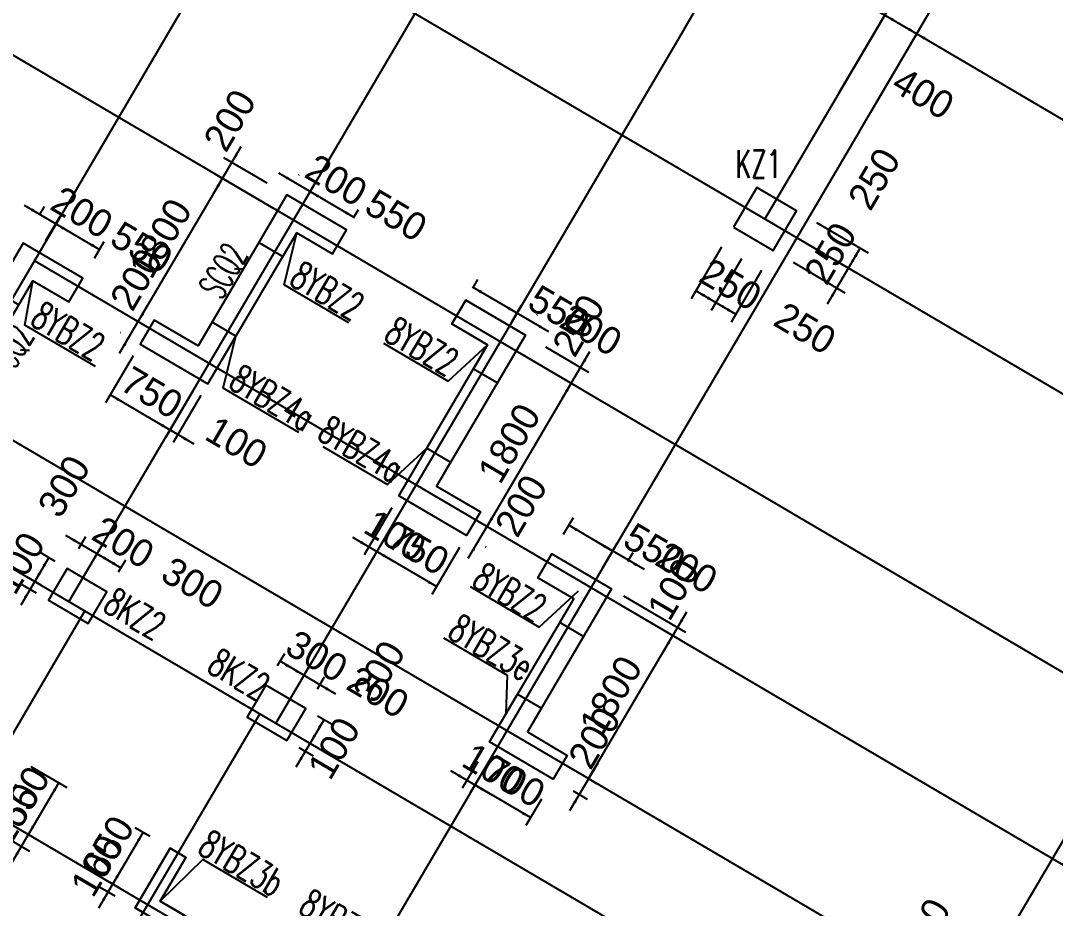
# Model space of a CAD drawing. Extents: x 19107 to 699106, y -67310 to 245688.
# Drawn here: x 620916 to 632131, y 114679 to 124305 of the extents above; entities that cross this region are included whole.
import ezdxf

# ---------------------------------------------------------------- set-up
doc = ezdxf.new("R2010")
doc.units = 0
doc.header["$LTSCALE"] = 100
doc.header["$MEASUREMENT"] = 0
for name, color, linetype in [('colu-主楼', 7, 'Continuous'), ('DIM', 3, 'Continuous'), ('DOTE', 253, 'Continuous'), ('L-AXIS', 3, 'Continuous'), ('Q-TEXT', 2, 'Continuous'), ('wall-主楼', 2, 'Continuous'), ('小尺寸', 4, 'Continuous')]:
    doc.layers.add(name, color=color, linetype=linetype)
doc.layers.add('Select Column Frame Line', color=7, linetype='Continuous', lineweight=0)
doc.layers.add('Select Column Frame Position', color=7, linetype='Continuous', lineweight=0)
doc.styles.get("Standard").update_dxf_attribs({"font": 'standard'})
doc.styles.add('汉字', font='汉字')
doc.dimstyles.get("Standard").update_dxf_attribs({"dimtxt": 300, "dimasz": 100, "dimexe": 100, "dimexo": 250, "dimgap": 100, "dimtad": 0, "dimtoh": 1, "dimdec": 0, "dimdsep": 46, "dimcen": 0.09, "dimclrt": 7, "dimadec": 0, "dimazin": 0, "dimtfac": 1, "dimtdec": 4, "dimtofl": 0, "dimtmove": 0, "dimatfit": 3, "dimfxl": 1, "dimtolj": 1, "dimtzin": 0, "dimarcsym": 0})

# ---------------------------------------------------------------- blocks, each defined once
blk = doc.blocks.new('*D2014')
at = {"layer": 'L-AXIS', "color": 0, "linetype": 'ByBlock', "lineweight": -2}
for p, q in [((630130, 123315), (630679, 124249)), ((630629, 124163), (635628, 121223)), ((635130, 120375), (635679, 121309))]:
    blk.add_line(p, q, dxfattribs=at)
for points in [[(630629, 124163), (630723, 124127), (630706, 124098)], [(635628, 121223), (635534, 121260), (635551, 121288)]]:
    blk.add_solid(points, dxfattribs=at)
at = {"layer": 'L-AXIS', "color": 7, "linetype": 'Continuous', "lineweight": -2, "insert": (633306, 122995), "char_height": 300, "width": 780, "attachment_point": 5, "rotation": 329.5454, "style": '汉字'}
blk.add_mtext('5800', dxfattribs=at)
blk = doc.blocks.new('*D2624')
at = {"layer": 'L-AXIS', "color": 0, "linetype": 'ByBlock', "lineweight": -2}
for p, q in [((625992, 125748), (626542, 126682)), ((626491, 126596), (628732, 125278)), ((628234, 124430), (628783, 125364))]:
    blk.add_line(p, q, dxfattribs=at)
for points in [[(626491, 126596), (626586, 126560), (626569, 126531)], [(628732, 125278), (628638, 125314), (628654, 125343)]]:
    blk.add_solid(points, dxfattribs=at)
at = {"layer": 'L-AXIS', "color": 7, "linetype": 'Continuous', "lineweight": -2, "insert": (627789, 126239), "char_height": 300, "width": 775, "attachment_point": 5, "rotation": 329.5454, "style": '汉字'}
blk.add_mtext('2600', dxfattribs=at)
blk = doc.blocks.new('*D1324')
at = {"layer": 'L-AXIS', "color": 0, "linetype": 'ByBlock', "lineweight": -2}
for p, q in [((629785, 123518), (630335, 124452)), ((630284, 124366), (630629, 124163)), ((630130, 123315), (630679, 124249))]:
    blk.add_line(p, q, dxfattribs=at)
for points in [[(630284, 124366), (630378, 124329), (630362, 124301)], [(630629, 124163), (630534, 124199), (630551, 124228)]]:
    blk.add_solid(points, dxfattribs=at)
at = {"layer": 'L-AXIS', "color": 7, "linetype": 'Continuous', "lineweight": -2, "insert": (630699, 123517), "char_height": 300, "width": 576.67, "attachment_point": 5, "rotation": 329.5454, "style": '汉字'}
blk.add_mtext('400', dxfattribs=at)
blk = doc.blocks.new('*D1645')
at = {"layer": 'L-AXIS', "color": 0, "linetype": 'ByBlock', "lineweight": -2}
for p, q in [((628234, 124430), (628783, 125364)), ((628732, 125278), (630284, 124366)), ((629785, 123518), (630335, 124452))]:
    blk.add_line(p, q, dxfattribs=at)
for points in [[(628732, 125278), (628827, 125242), (628810, 125213)], [(630284, 124366), (630189, 124402), (630206, 124431)]]:
    blk.add_solid(points, dxfattribs=at)
at = {"layer": 'L-AXIS', "color": 7, "linetype": 'Continuous', "lineweight": -2, "insert": (629685, 125124), "char_height": 300, "width": 690, "attachment_point": 5, "rotation": 329.5454, "style": '汉字'}
blk.add_mtext('1800', dxfattribs=at)
blk = doc.blocks.new('*D5177')
at = {"layer": '小尺寸', "color": 0, "linetype": 'ByBlock', "lineweight": -2}
for p, q in [((630859, 114207), (630605, 113776)), ((630934, 113930), (630671, 114085)), ((630884, 113844), (630620, 113999))]:
    blk.add_line(p, q, dxfattribs=at)
for points in [[(630757, 114034), (630794, 114129), (630822, 114112)], [(630707, 113948), (630670, 113853), (630642, 113870)]]:
    blk.add_solid(points, dxfattribs=at)
at = {"layer": '小尺寸', "color": 7, "linetype": 'Continuous', "lineweight": -2, "insert": (630713, 114453), "char_height": 300, "width": 476.67, "attachment_point": 5, "rotation": 59.5454, "style": '汉字'}
blk.add_mtext('100', dxfattribs=at)
blk = doc.blocks.new('*D2507')
at = {"layer": '小尺寸', "color": 0, "linetype": 'ByBlock', "lineweight": -2}
for p, q in [((622320, 115457), (622157, 115553)), ((621914, 114942), (622243, 115502)), ((621990, 114897), (621828, 114992))]:
    blk.add_line(p, q, dxfattribs=at)
for points in [[(622243, 115502), (622207, 115407), (622178, 115424)], [(621914, 114942), (621950, 115036), (621979, 115019)]]:
    blk.add_solid(points, dxfattribs=at)
at = {"layer": '小尺寸', "color": 7, "linetype": 'Continuous', "lineweight": -2, "insert": (621863, 115349), "char_height": 300, "width": 556.67, "attachment_point": 5, "rotation": 59.5454, "style": '汉字'}
blk.add_mtext('650', dxfattribs=at)
blk = doc.blocks.new('*D872')
at = {"layer": '小尺寸', "color": 0, "linetype": 'ByBlock', "lineweight": -2}
for p, q in [((620697, 115657), (621086, 115429)), ((620822, 115178), (621101, 115652)), ((620621, 115528), (621010, 115299))]:
    blk.add_line(p, q, dxfattribs=at)
for points in [[(621000, 115479), (621036, 115574), (621065, 115557)], [(620924, 115350), (620887, 115255), (620858, 115272)]]:
    blk.add_solid(points, dxfattribs=at)
at = {"layer": '小尺寸', "color": 7, "linetype": 'Continuous', "lineweight": -2, "insert": (620841, 115702), "char_height": 300, "width": 476.67, "attachment_point": 5, "rotation": 59.5454, "style": '汉字'}
blk.add_mtext('150', dxfattribs=at)
blk = doc.blocks.new('*D1198')
at = {"layer": '小尺寸', "color": 0, "linetype": 'ByBlock', "lineweight": -2}
for p, q in [((621027, 116218), (621415, 115989)), ((621000, 115479), (621329, 116040)), ((620697, 115657), (621086, 115429))]:
    blk.add_line(p, q, dxfattribs=at)
for points in [[(621329, 116040), (621293, 115945), (621264, 115962)], [(621000, 115479), (621036, 115574), (621065, 115557)]]:
    blk.add_solid(points, dxfattribs=at)
at = {"layer": '小尺寸', "color": 7, "linetype": 'Continuous', "lineweight": -2, "insert": (620949, 115886), "char_height": 300, "width": 556.67, "attachment_point": 5, "rotation": 59.5454, "style": '汉字'}
blk.add_mtext('650', dxfattribs=at)
blk = doc.blocks.new('*D4179')
at = {"layer": '小尺寸', "color": 0, "linetype": 'ByBlock', "lineweight": -2}
for p, q in [((626870, 115740), (627174, 116257)), ((627004, 116125), (627159, 116034)), ((626903, 115952), (627057, 115862))]:
    blk.add_line(p, q, dxfattribs=at)
for points in [[(627072, 116085), (627109, 116180), (627137, 116163)], [(626971, 115913), (626935, 115818), (626906, 115835)]]:
    blk.add_solid(points, dxfattribs=at)
at = {"layer": '小尺寸', "color": 7, "linetype": 'Continuous', "lineweight": -2, "insert": (627136, 116528), "char_height": 300, "width": 566.67, "attachment_point": 5, "rotation": 59.5454, "style": '汉字'}
blk.add_mtext('200', dxfattribs=at)
blk = doc.blocks.new('*D4524')
at = {"layer": '小尺寸', "color": 0, "linetype": 'ByBlock', "lineweight": -2}
for p, q in [((627313, 118031), (628071, 117586)), ((627072, 116085), (627985, 117637)), ((627004, 116125), (627159, 116034))]:
    blk.add_line(p, q, dxfattribs=at)
for points in [[(627985, 117637), (627948, 117542), (627920, 117559)], [(627072, 116085), (627109, 116180), (627137, 116163)]]:
    blk.add_solid(points, dxfattribs=at)
at = {"layer": '小尺寸', "color": 7, "linetype": 'Continuous', "lineweight": -2, "insert": (627313, 116987), "char_height": 300, "width": 690, "attachment_point": 5, "rotation": 59.5454, "style": '汉字'}
blk.add_mtext('1800', dxfattribs=at)
blk = doc.blocks.new('*D4858')
at = {"layer": '小尺寸', "color": 0, "linetype": 'ByBlock', "lineweight": -2}
for p, q in [((627313, 118031), (628071, 117586)), ((627450, 118067), (628122, 117672)), ((627883, 117464), (628137, 117895))]:
    blk.add_line(p, q, dxfattribs=at)
for points in [[(628035, 117723), (628072, 117817), (628100, 117801)], [(627985, 117637), (627948, 117542), (627920, 117559)]]:
    blk.add_solid(points, dxfattribs=at)
at = {"layer": '小尺寸', "color": 7, "linetype": 'Continuous', "lineweight": -2, "insert": (627991, 118141), "char_height": 300, "width": 476.67, "attachment_point": 5, "rotation": 59.5454, "style": '汉字'}
blk.add_mtext('100', dxfattribs=at)
blk = doc.blocks.new('*D5188')
at = {"layer": '小尺寸', "color": 0, "linetype": 'ByBlock', "lineweight": -2}
for p, q in [((625957, 116218), (625788, 115930)), ((626442, 115662), (625839, 116017)), ((626561, 115864), (626391, 115576))]:
    blk.add_line(p, q, dxfattribs=at)
for points in [[(625839, 116017), (625933, 115980), (625917, 115952)], [(626442, 115662), (626348, 115698), (626364, 115727)]]:
    blk.add_solid(points, dxfattribs=at)
at = {"layer": '小尺寸', "color": 7, "linetype": 'Continuous', "lineweight": -2, "insert": (626267, 116055), "char_height": 300, "width": 566.67, "attachment_point": 5, "rotation": 329.5454, "style": '汉字'}
blk.add_mtext('700', dxfattribs=at)
blk = doc.blocks.new('*D2849')
at = {"layer": '小尺寸', "color": 0, "linetype": 'ByBlock', "lineweight": -2}
for p, q in [((625871, 116269), (625702, 115981)), ((625957, 116218), (625788, 115930)), ((626011, 115915), (625580, 116169))]:
    blk.add_line(p, q, dxfattribs=at)
for points in [[(625753, 116067), (625658, 116104), (625675, 116132)], [(625839, 116017), (625933, 115980), (625917, 115952)]]:
    blk.add_solid(points, dxfattribs=at)
at = {"layer": '小尺寸', "color": 7, "linetype": 'Continuous', "lineweight": -2, "insert": (626040, 116188), "char_height": 300, "width": 476.67, "attachment_point": 5, "rotation": 329.5454, "style": '汉字'}
blk.add_mtext('100', dxfattribs=at)
blk = doc.blocks.new('*D3185')
at = {"layer": '小尺寸', "color": 0, "linetype": 'ByBlock', "lineweight": -2}
for p, q in [((627676, 118352), (627158, 118656)), ((627225, 118374), (627382, 118640)), ((627498, 118445), (627554, 118539))]:
    blk.add_line(p, q, dxfattribs=at)
for points in [[(627331, 118554), (627236, 118591), (627253, 118619)], [(627503, 118453), (627598, 118417), (627581, 118388)]]:
    blk.add_solid(points, dxfattribs=at)
at = {"layer": '小尺寸', "color": 7, "linetype": 'Continuous', "lineweight": -2, "insert": (628135, 118372), "char_height": 300, "width": 566.67, "attachment_point": 5, "rotation": 329.5454, "style": '汉字'}
blk.add_mtext('200', dxfattribs=at)
blk = doc.blocks.new('*D3508')
at = {"layer": '小尺寸', "color": 0, "linetype": 'ByBlock', "lineweight": -2}
for p, q in [((626801, 118738), (626907, 118919)), ((627331, 118554), (626857, 118833)), ((627225, 118374), (627382, 118640))]:
    blk.add_line(p, q, dxfattribs=at)
for points in [[(626857, 118833), (626951, 118797), (626935, 118768)], [(627331, 118554), (627236, 118591), (627253, 118619)]]:
    blk.add_solid(points, dxfattribs=at)
at = {"layer": '小尺寸', "color": 7, "linetype": 'Continuous', "lineweight": -2, "insert": (627788, 118575), "char_height": 300, "width": 566.67, "attachment_point": 5, "rotation": 329.5454, "style": '汉字'}
blk.add_mtext('550', dxfattribs=at)
blk = doc.blocks.new('*D3849')
at = {"layer": '小尺寸', "color": 0, "linetype": 'ByBlock', "lineweight": -2}
for p, q in [((625024, 118971), (624725, 118463)), ((625422, 118169), (624776, 118549)), ((625671, 118591), (625371, 118083))]:
    blk.add_line(p, q, dxfattribs=at)
for points in [[(624776, 118549), (624870, 118513), (624853, 118484)], [(625422, 118169), (625328, 118205), (625344, 118234)]]:
    blk.add_solid(points, dxfattribs=at)
at = {"layer": '小尺寸', "color": 7, "linetype": 'Continuous', "lineweight": -2, "insert": (625226, 118574), "char_height": 300, "width": 566.67, "attachment_point": 5, "rotation": 329.5454, "style": '汉字'}
blk.add_mtext('750', dxfattribs=at)
blk = doc.blocks.new('*D1551')
at = {"layer": '小尺寸', "color": 0, "linetype": 'ByBlock', "lineweight": -2}
for p, q in [((624938, 119022), (624639, 118513)), ((625024, 118971), (624725, 118463)), ((624948, 118448), (624517, 118701))]:
    blk.add_line(p, q, dxfattribs=at)
for points in [[(624689, 118600), (624595, 118636), (624612, 118665)], [(624776, 118549), (624870, 118513), (624853, 118484)]]:
    blk.add_solid(points, dxfattribs=at)
at = {"layer": '小尺寸', "color": 7, "linetype": 'Continuous', "lineweight": -2, "insert": (624977, 118721), "char_height": 300, "width": 476.67, "attachment_point": 5, "rotation": 329.5454, "style": '汉字'}
blk.add_mtext('100', dxfattribs=at)
blk = doc.blocks.new('*D1873')
at = {"layer": '小尺寸', "color": 0, "linetype": 'ByBlock', "lineweight": -2}
for p, q in [((625768, 118476), (626072, 118993)), ((626063, 118766), (626057, 118770)), ((625962, 118594), (625956, 118598))]:
    blk.add_line(p, q, dxfattribs=at)
for points in [[(625971, 118821), (626007, 118915), (626036, 118898)], [(625870, 118648), (625833, 118554), (625805, 118570)]]:
    blk.add_solid(points, dxfattribs=at)
at = {"layer": '小尺寸', "color": 7, "linetype": 'Continuous', "lineweight": -2, "insert": (626341, 119046), "char_height": 300, "width": 566.67, "attachment_point": 5, "rotation": 59.5454, "style": '汉字'}
blk.add_mtext('200', dxfattribs=at)
blk = doc.blocks.new('*D2206')
at = {"layer": '小尺寸', "color": 0, "linetype": 'ByBlock', "lineweight": -2}
for p, q in [((626329, 120698), (626969, 120322)), ((625971, 118821), (626883, 120372)), ((626063, 118766), (626057, 118770))]:
    blk.add_line(p, q, dxfattribs=at)
for points in [[(626883, 120372), (626847, 120278), (626818, 120295)], [(625971, 118821), (626007, 118915), (626036, 118898)]]:
    blk.add_solid(points, dxfattribs=at)
at = {"layer": '小尺寸', "color": 7, "linetype": 'Continuous', "lineweight": -2, "insert": (626212, 119723), "char_height": 300, "width": 690, "attachment_point": 5, "rotation": 59.5454, "style": '汉字'}
blk.add_mtext('1800', dxfattribs=at)
blk = doc.blocks.new('*D1791')
at = {"layer": '小尺寸', "color": 0, "linetype": 'ByBlock', "lineweight": -2}
for p, q in [((625817, 121405), (625872, 121499)), ((626296, 121134), (625821, 121413)), ((626240, 121040), (626346, 121220))]:
    blk.add_line(p, q, dxfattribs=at)
for points in [[(625821, 121413), (625916, 121376), (625899, 121348)], [(626296, 121134), (626201, 121170), (626218, 121199)]]:
    blk.add_solid(points, dxfattribs=at)
at = {"layer": '小尺寸', "color": 7, "linetype": 'Continuous', "lineweight": -2, "insert": (626753, 121155), "char_height": 300, "width": 566.67, "attachment_point": 5, "rotation": 329.5454, "style": '汉字'}
blk.add_mtext('550', dxfattribs=at)
blk = doc.blocks.new('*D2119')
at = {"layer": '小尺寸', "color": 0, "linetype": 'ByBlock', "lineweight": -2}
for p, q in [((622136, 120669), (621837, 120161)), ((621888, 120247), (622534, 119867)), ((622783, 120289), (622484, 119781))]:
    blk.add_line(p, q, dxfattribs=at)
for points in [[(621888, 120247), (621982, 120211), (621966, 120182)], [(622534, 119867), (622440, 119903), (622457, 119932)]]:
    blk.add_solid(points, dxfattribs=at)
at = {"layer": '小尺寸', "color": 7, "linetype": 'Continuous', "lineweight": -2, "insert": (622338, 120272), "char_height": 300, "width": 566.67, "attachment_point": 5, "rotation": 329.5454, "style": '汉字'}
blk.add_mtext('750', dxfattribs=at)
blk = doc.blocks.new('*D2444')
at = {"layer": '小尺寸', "color": 0, "linetype": 'ByBlock', "lineweight": -2}
for p, q in [((622783, 120289), (622484, 119781)), ((622869, 120239), (622570, 119730)), ((622362, 119968), (622793, 119715))]:
    blk.add_line(p, q, dxfattribs=at)
for points in [[(622534, 119867), (622440, 119903), (622457, 119932)], [(622621, 119816), (622715, 119780), (622698, 119751)]]:
    blk.add_solid(points, dxfattribs=at)
at = {"layer": '小尺寸', "color": 7, "linetype": 'Continuous', "lineweight": -2, "insert": (623256, 119732), "char_height": 300, "width": 476.67, "attachment_point": 5, "rotation": 329.5454, "style": '汉字'}
blk.add_mtext('100', dxfattribs=at)
blk = doc.blocks.new('*D2772')
at = {"layer": '小尺寸', "color": 0, "linetype": 'ByBlock', "lineweight": -2}
for p, q in [((621988, 120699), (622292, 121216)), ((622098, 121098), (622104, 121094)), ((621997, 120925), (622003, 120922))]:
    blk.add_line(p, q, dxfattribs=at)
for points in [[(622191, 121043), (622227, 121138), (622256, 121121)], [(622089, 120871), (622053, 120776), (622024, 120793)]]:
    blk.add_solid(points, dxfattribs=at)
at = {"layer": '小尺寸', "color": 7, "linetype": 'Continuous', "lineweight": -2, "insert": (622169, 121501), "char_height": 300, "width": 566.67, "attachment_point": 5, "rotation": 59.5454, "style": '汉字'}
blk.add_mtext('200', dxfattribs=at)
blk = doc.blocks.new('*D472')
at = {"layer": '小尺寸', "color": 0, "linetype": 'ByBlock', "lineweight": -2}
for p, q in [((622191, 121043), (623103, 122595)), ((623657, 122269), (623017, 122646)), ((622098, 121098), (622104, 121094))]:
    blk.add_line(p, q, dxfattribs=at)
for points in [[(623103, 122595), (623067, 122500), (623038, 122517)], [(622191, 121043), (622227, 121138), (622256, 121121)]]:
    blk.add_solid(points, dxfattribs=at)
at = {"layer": '小尺寸', "color": 7, "linetype": 'Continuous', "lineweight": -2, "insert": (622431, 121946), "char_height": 300, "width": 690, "attachment_point": 5, "rotation": 59.5454, "style": '汉字'}
blk.add_mtext('1800', dxfattribs=at)
blk = doc.blocks.new('*D789')
at = {"layer": '小尺寸', "color": 0, "linetype": 'ByBlock', "lineweight": -2}
for p, q in [((623002, 122423), (623306, 122940)), ((623586, 122543), (623118, 122818)), ((623657, 122269), (623017, 122646))]:
    blk.add_line(p, q, dxfattribs=at)
for points in [[(623204, 122767), (623241, 122862), (623269, 122845)], [(623103, 122595), (623067, 122500), (623038, 122517)]]:
    blk.add_solid(points, dxfattribs=at)
at = {"layer": '小尺寸', "color": 7, "linetype": 'Continuous', "lineweight": -2, "insert": (623183, 123225), "char_height": 300, "width": 566.67, "attachment_point": 5, "rotation": 59.5454, "style": '汉字'}
blk.add_mtext('200', dxfattribs=at)
blk = doc.blocks.new('*D1126')
at = {"layer": '小尺寸', "color": 0, "linetype": 'ByBlock', "lineweight": -2}
for p, q in [((623709, 122655), (624227, 122350)), ((623928, 122632), (623933, 122639)), ((623999, 122358), (624105, 122538))]:
    blk.add_line(p, q, dxfattribs=at)
for points in [[(623882, 122553), (623787, 122590), (623804, 122618)], [(624054, 122452), (624149, 122415), (624132, 122387)]]:
    blk.add_solid(points, dxfattribs=at)
at = {"layer": '小尺寸', "color": 7, "linetype": 'Continuous', "lineweight": -2, "insert": (624337, 122575), "char_height": 300, "width": 566.67, "attachment_point": 5, "rotation": 329.5454, "style": '汉字'}
blk.add_mtext('200', dxfattribs=at)
blk = doc.blocks.new('*D1467')
at = {"layer": '小尺寸', "color": 0, "linetype": 'ByBlock', "lineweight": -2}
for p, q in [((623999, 122358), (624105, 122538)), ((624054, 122452), (624528, 122173)), ((624524, 122166), (624579, 122259))]:
    blk.add_line(p, q, dxfattribs=at)
for points in [[(624054, 122452), (624149, 122415), (624132, 122387)], [(624528, 122173), (624434, 122209), (624451, 122238)]]:
    blk.add_solid(points, dxfattribs=at)
at = {"layer": '小尺寸', "color": 7, "linetype": 'Continuous', "lineweight": -2, "insert": (624986, 122194), "char_height": 300, "width": 566.67, "attachment_point": 5, "rotation": 329.5454, "style": '汉字'}
blk.add_mtext('550', dxfattribs=at)
blk = doc.blocks.new('*D3436')
at = {"layer": '小尺寸', "color": 0, "linetype": 'ByBlock', "lineweight": -2}
for p, q in [((620952, 122305), (621469, 122001)), ((621119, 122195), (621175, 122290)), ((621190, 121922), (621347, 122188))]:
    blk.add_line(p, q, dxfattribs=at)
for points in [[(621124, 122204), (621030, 122240), (621046, 122269)], [(621297, 122102), (621391, 122066), (621374, 122037)]]:
    blk.add_solid(points, dxfattribs=at)
at = {"layer": '小尺寸', "color": 7, "linetype": 'Continuous', "lineweight": -2, "insert": (621580, 122226), "char_height": 300, "width": 566.67, "attachment_point": 5, "rotation": 329.5454, "style": '汉字'}
blk.add_mtext('200', dxfattribs=at)
blk = doc.blocks.new('*D3769')
at = {"layer": '小尺寸', "color": 0, "linetype": 'ByBlock', "lineweight": -2}
for p, q in [((621190, 121922), (621347, 122188)), ((621297, 122102), (621771, 121824)), ((621715, 121729), (621821, 121910))]:
    blk.add_line(p, q, dxfattribs=at)
for points in [[(621297, 122102), (621391, 122066), (621374, 122037)], [(621771, 121824), (621676, 121860), (621693, 121889)]]:
    blk.add_solid(points, dxfattribs=at)
at = {"layer": '小尺寸', "color": 7, "linetype": 'Continuous', "lineweight": -2, "insert": (622228, 121845), "char_height": 300, "width": 566.67, "attachment_point": 5, "rotation": 329.5454, "style": '汉字'}
blk.add_mtext('550', dxfattribs=at)
blk = doc.blocks.new('*D5134')
at = {"layer": '小尺寸', "color": 0, "linetype": 'ByBlock', "lineweight": -2}
for p, q in [((624331, 117003), (623813, 117307)), ((623960, 117161), (624037, 117292)), ((624132, 117060), (624209, 117191))]:
    blk.add_line(p, q, dxfattribs=at)
for points in [[(623986, 117206), (623891, 117242), (623908, 117271)], [(624158, 117104), (624253, 117068), (624236, 117039)]]:
    blk.add_solid(points, dxfattribs=at)
at = {"layer": '小尺寸', "color": 7, "linetype": 'Continuous', "lineweight": -2, "insert": (624789, 117023), "char_height": 300, "width": 566.67, "attachment_point": 5, "rotation": 329.5454, "style": '汉字'}
blk.add_mtext('200', dxfattribs=at)
blk = doc.blocks.new('*D153')
at = {"layer": '小尺寸', "color": 0, "linetype": 'ByBlock', "lineweight": -2}
for p, q in [((623701, 117313), (623778, 117444)), ((623986, 117206), (623727, 117358)), ((623960, 117161), (624037, 117292))]:
    blk.add_line(p, q, dxfattribs=at)
for points in [[(623727, 117358), (623822, 117321), (623805, 117293)], [(623986, 117206), (623891, 117242), (623908, 117271)]]:
    blk.add_solid(points, dxfattribs=at)
at = {"layer": '小尺寸', "color": 7, "linetype": 'Continuous', "lineweight": -2, "insert": (624126, 117413), "char_height": 300, "width": 566.67, "attachment_point": 5, "rotation": 329.5454, "style": '汉字'}
blk.add_mtext('300', dxfattribs=at)
blk = doc.blocks.new('*D3117')
at = {"layer": '小尺寸', "color": 0, "linetype": 'ByBlock', "lineweight": -2}
for p, q in [((624135, 116768), (624291, 116677)), ((624204, 116727), (624052, 116469)), ((623983, 116510), (624138, 116418))]:
    blk.add_line(p, q, dxfattribs=at)
for points in [[(624204, 116727), (624168, 116633), (624139, 116649)], [(624052, 116469), (624089, 116563), (624117, 116546)]]:
    blk.add_solid(points, dxfattribs=at)
at = {"layer": '小尺寸', "color": 7, "linetype": 'Continuous', "lineweight": -2, "insert": (624801, 117248), "char_height": 300, "width": 566.67, "attachment_point": 5, "rotation": 59.5454, "style": '汉字'}
blk.add_mtext('300', dxfattribs=at)
blk = doc.blocks.new('*D3456')
at = {"layer": '小尺寸', "color": 0, "linetype": 'ByBlock', "lineweight": -2}
for p, q in [((624154, 116641), (623900, 116210)), ((623932, 116423), (624088, 116332)), ((623983, 116510), (624138, 116418))]:
    blk.add_line(p, q, dxfattribs=at)
for points in [[(624052, 116469), (624089, 116563), (624117, 116546)], [(624002, 116382), (623965, 116288), (623937, 116305)]]:
    blk.add_solid(points, dxfattribs=at)
at = {"layer": '小尺寸', "color": 7, "linetype": 'Continuous', "lineweight": -2, "insert": (624312, 116416), "char_height": 300, "width": 476.67, "attachment_point": 5, "rotation": 59.5454, "style": '汉字'}
blk.add_mtext('100', dxfattribs=at)
blk = doc.blocks.new('*D3789')
at = {"layer": '小尺寸', "color": 0, "linetype": 'ByBlock', "lineweight": -2}
for p, q in [((621400, 118726), (621917, 118422)), ((621546, 118580), (621623, 118711)), ((621718, 118479), (621795, 118610))]:
    blk.add_line(p, q, dxfattribs=at)
for points in [[(621572, 118625), (621477, 118661), (621494, 118690)], [(621745, 118524), (621839, 118487), (621822, 118458)]]:
    blk.add_solid(points, dxfattribs=at)
at = {"layer": '小尺寸', "color": 7, "linetype": 'Continuous', "lineweight": -2, "insert": (622028, 118647), "char_height": 300, "width": 566.67, "attachment_point": 5, "rotation": 329.5454, "style": '汉字'}
blk.add_mtext('200', dxfattribs=at)
blk = doc.blocks.new('*D4120')
at = {"layer": '小尺寸', "color": 0, "linetype": 'ByBlock', "lineweight": -2}
for p, q in [((621718, 118479), (621795, 118610)), ((621745, 118524), (622003, 118371)), ((621977, 118327), (622054, 118458))]:
    blk.add_line(p, q, dxfattribs=at)
for points in [[(621745, 118524), (621839, 118487), (621822, 118458)], [(622003, 118371), (621909, 118408), (621925, 118436)]]:
    blk.add_solid(points, dxfattribs=at)
at = {"layer": '小尺寸', "color": 7, "linetype": 'Continuous', "lineweight": -2, "insert": (622778, 118206), "char_height": 300, "width": 566.67, "attachment_point": 5, "rotation": 329.5454, "style": '汉字'}
blk.add_mtext('300', dxfattribs=at)
blk = doc.blocks.new('*D1817')
at = {"layer": '小尺寸', "color": 0, "linetype": 'ByBlock', "lineweight": -2}
for p, q in [((621220, 118482), (621068, 118223)), ((621290, 118441), (621134, 118533)), ((621138, 118182), (620982, 118274))]:
    blk.add_line(p, q, dxfattribs=at)
for points in [[(621220, 118482), (621184, 118387), (621155, 118404)], [(621068, 118223), (621104, 118318), (621133, 118301)]]:
    blk.add_solid(points, dxfattribs=at)
at = {"layer": '小尺寸', "color": 7, "linetype": 'Continuous', "lineweight": -2, "insert": (621386, 119256), "char_height": 300, "width": 566.67, "attachment_point": 5, "rotation": 59.5454, "style": '汉字'}
blk.add_mtext('300', dxfattribs=at)
blk = doc.blocks.new('*D2152')
at = {"layer": '小尺寸', "color": 0, "linetype": 'ByBlock', "lineweight": -2}
for p, q in [((621170, 118396), (620916, 117965)), ((621138, 118182), (620982, 118274)), ((621087, 118096), (620931, 118188))]:
    blk.add_line(p, q, dxfattribs=at)
for points in [[(621068, 118223), (621104, 118318), (621133, 118301)], [(621017, 118137), (620981, 118042), (620952, 118059)]]:
    blk.add_solid(points, dxfattribs=at)
at = {"layer": '小尺寸', "color": 7, "linetype": 'Continuous', "lineweight": -2, "insert": (620896, 118424), "char_height": 300, "width": 476.67, "attachment_point": 5, "rotation": 59.5454, "style": '汉字'}
blk.add_mtext('100', dxfattribs=at)
blk = doc.blocks.new('*D101')
at = {"layer": '小尺寸', "color": 0, "linetype": 'ByBlock', "lineweight": -2}
for p, q in [((621762, 114683), (622015, 115114)), ((621990, 114897), (621828, 114992)), ((621940, 114811), (621777, 114906))]:
    blk.add_line(p, q, dxfattribs=at)
for points in [[(621914, 114942), (621950, 115036), (621979, 115019)], [(621863, 114856), (621827, 114761), (621798, 114778)]]:
    blk.add_solid(points, dxfattribs=at)
at = {"layer": '小尺寸', "color": 7, "linetype": 'Continuous', "lineweight": -2, "insert": (621742, 115143), "char_height": 300, "width": 476.67, "attachment_point": 5, "rotation": 59.5454, "style": '汉字'}
blk.add_mtext('100', dxfattribs=at)
blk = doc.blocks.new('*D3073')
at = {"layer": '小尺寸', "color": 0, "linetype": 'ByBlock', "lineweight": -2}
for p, q in [((622320, 115457), (622157, 115553)), ((621914, 114942), (622243, 115502)), ((621990, 114897), (621828, 114992))]:
    blk.add_line(p, q, dxfattribs=at)
for points in [[(622243, 115502), (622207, 115407), (622178, 115424)], [(621914, 114942), (621950, 115036), (621979, 115019)]]:
    blk.add_solid(points, dxfattribs=at)
at = {"layer": '小尺寸', "color": 7, "linetype": 'Continuous', "lineweight": -2, "insert": (621863, 115349), "char_height": 300, "width": 556.67, "attachment_point": 5, "rotation": 59.5454, "style": '汉字'}
blk.add_mtext('650', dxfattribs=at)
blk = doc.blocks.new('*D460')
at = {"layer": '小尺寸', "color": 0, "linetype": 'ByBlock', "lineweight": -2}
for p, q in [((626329, 120698), (626969, 120322)), ((626603, 120769), (627071, 120494)), ((626782, 120200), (627086, 120717))]:
    blk.add_line(p, q, dxfattribs=at)
for points in [[(626985, 120545), (627021, 120639), (627050, 120622)], [(626883, 120372), (626847, 120278), (626818, 120295)]]:
    blk.add_solid(points, dxfattribs=at)
at = {"layer": '小尺寸', "color": 7, "linetype": 'Continuous', "lineweight": -2, "insert": (626963, 121002), "char_height": 300, "width": 566.67, "attachment_point": 5, "rotation": 59.5454, "style": '汉字'}
blk.add_mtext('200', dxfattribs=at)
blk = doc.blocks.new('*D782')
at = {"layer": '小尺寸', "color": 0, "linetype": 'ByBlock', "lineweight": -2}
for p, q in [((626640, 120931), (626123, 121235)), ((626240, 121040), (626346, 121220)), ((626514, 121111), (626519, 121119))]:
    blk.add_line(p, q, dxfattribs=at)
for points in [[(626296, 121134), (626201, 121170), (626218, 121199)], [(626468, 121033), (626563, 120996), (626546, 120968)]]:
    blk.add_solid(points, dxfattribs=at)
at = {"layer": '小尺寸', "color": 7, "linetype": 'Continuous', "lineweight": -2, "insert": (627099, 120951), "char_height": 300, "width": 566.67, "attachment_point": 5, "rotation": 329.5454, "style": '汉字'}
blk.add_mtext('200', dxfattribs=at)
blk = doc.blocks.new('*D1957')
at = {"layer": 'DIM', "color": 0, "linetype": 'ByBlock', "lineweight": -2}
for p, q in [((628514, 121849), (628185, 121289)), ((628730, 121723), (628400, 121162)), ((628236, 121375), (628451, 121249))]:
    blk.add_line(p, q, dxfattribs=at)
for points in [[(628236, 121375), (628330, 121339), (628313, 121310)], [(628451, 121249), (628356, 121285), (628373, 121314)]]:
    blk.add_solid(points, dxfattribs=at)
at = {"layer": 'DIM', "color": 7, "linetype": 'Continuous', "lineweight": -2, "insert": (628612, 121444), "char_height": 300, "width": 566.67, "attachment_point": 5, "rotation": 329.5454, "style": '汉字'}
blk.add_mtext('250', dxfattribs=at)
blk = doc.blocks.new('*D4932')
at = {"layer": 'DIM', "color": 0, "linetype": 'ByBlock', "lineweight": -2}
for p, q in [((628730, 121723), (628400, 121162)), ((628945, 121596), (628616, 121036)), ((628451, 121249), (628667, 121122))]:
    blk.add_line(p, q, dxfattribs=at)
for points in [[(628451, 121249), (628546, 121212), (628529, 121184)], [(628667, 121122), (628572, 121158), (628589, 121187)]]:
    blk.add_solid(points, dxfattribs=at)
at = {"layer": 'DIM', "color": 7, "linetype": 'Continuous', "lineweight": -2, "insert": (629419, 120969), "char_height": 300, "width": 566.67, "attachment_point": 5, "rotation": 329.5454, "style": '汉字'}
blk.add_mtext('250', dxfattribs=at)
blk = doc.blocks.new('*D5297')
at = {"layer": 'DIM', "color": 0, "linetype": 'ByBlock', "lineweight": -2}
for p, q in [((629414, 121900), (629975, 121571)), ((629660, 121234), (629990, 121794)), ((629288, 121685), (629848, 121355))]:
    blk.add_line(p, q, dxfattribs=at)
for points in [[(629888, 121621), (629925, 121716), (629953, 121699)], [(629762, 121406), (629725, 121311), (629697, 121328)]]:
    blk.add_solid(points, dxfattribs=at)
at = {"layer": 'DIM', "color": 7, "linetype": 'Continuous', "lineweight": -2, "insert": (629693, 121783), "char_height": 300, "width": 566.67, "attachment_point": 5, "rotation": 59.5454, "style": '汉字'}
blk.add_mtext('250', dxfattribs=at)
blk = doc.blocks.new('*D314')
at = {"layer": 'DIM', "color": 0, "linetype": 'ByBlock', "lineweight": -2}
for p, q in [((629541, 122116), (630101, 121786)), ((629414, 121900), (629975, 121571)), ((629888, 121621), (630015, 121837))]:
    blk.add_line(p, q, dxfattribs=at)
for points in [[(630015, 121837), (629979, 121742), (629950, 121759)], [(629888, 121621), (629925, 121716), (629953, 121699)]]:
    blk.add_solid(points, dxfattribs=at)
at = {"layer": 'DIM', "color": 7, "linetype": 'Continuous', "lineweight": -2, "insert": (630168, 122590), "char_height": 300, "width": 566.67, "attachment_point": 5, "rotation": 59.5454, "style": '汉字'}
blk.add_mtext('250', dxfattribs=at)

msp = doc.modelspace()

# ---------------------------------------------------------------- linework, layer by layer
at = {"layer": 'colu-主楼'}
for points in [[(621647.5, 117766.6), (621850.2, 118111.4), (621419.2, 118364.8), (621216.5, 118020)], [(623802.6, 116499.4), (624005.3, 116844.2), (623574.3, 117097.7), (623371.6, 116752.9)]]:
    msp.add_lwpolyline(points, close=True, dxfattribs=at)
at = {"layer": 'DOTE'}
for p, q in [((628983.2, 122153.7), (646343.1, 151678.2)), ((587628.3, 143453.4), (636841.8, 114516.9)), ((585803.6, 140350.1), (639805.6, 108598)), ((647775.5, 111104.2), (601053.4, 138575.8)), ((597120.7, 129519.7), (633192.4, 108310.3)), ((623969.1, 126647.4), (618326.6, 117051)), ((625865.6, 125532.3), (621439.6, 118004.8)), ((628106.8, 124214.5), (623680.8, 116687)), ((630003.3, 123099.4), (624360.9, 113503)), ((621063.7, 121706), (635929.5, 112965.2)), ((635003.1, 120159.6), (628600.4, 109270.2)), ((619543.1, 119119.9), (634408.9, 110379.1)), ((621612, 117903.5), (614420.3, 105672.2)), ((623508.4, 116788.4), (616316.7, 104557.1))]:
    msp.add_line(p, q, dxfattribs=at)
at = {"layer": 'L-AXIS'}
for p, q in [((628106.8, 124214.5), (629097.5, 125899.3)), ((630003.3, 123099.4), (630993.9, 124784.2))]:
    msp.add_line(p, q, dxfattribs=at)
at = {"layer": 'Select Column Frame Line', "color": 200, "linetype": 'Continuous', "lineweight": -3}
for p, q in [((623770.7, 121441.3), (623908, 122005.7)), ((620961.9, 121004.8), (621048.5, 121482.9)), ((624472.5, 121028.7), (623770.7, 121441.3)), ((621726.9, 120555), (620961.9, 121004.8)), ((623111.8, 120320.7), (623249.1, 120885.1)), ((624848.7, 120807.5), (625550.4, 120394.9)), ((625550.4, 120394.9), (625976.9, 120789.2)), ((623932.1, 119838.4), (623111.8, 120320.7)), ((624189.8, 119686.9), (624891.5, 119274.3)), ((624891.5, 119274.3), (625318, 119668.6)), ((625787.1, 118167.7), (626534.6, 117728.2)), ((626534.6, 117728.2), (626961, 118122.5)), ((625499.4, 117612.3), (626188.5, 117207.1)), ((626188.5, 117207.1), (626175.4, 116786.4)), ((622889.2, 115207), (622428.9, 114755)), ((623591, 114794.4), (622889.2, 115207))]:
    msp.add_line(p, q, dxfattribs=at)
at = {"layer": 'Select Column Frame Position', "color": 7, "linetype": 'Continuous', "lineweight": -3}
for points in [[(628641, 122064.9), (629072, 121811.5), (629325.5, 122242.5), (628894.4, 122495.9), (628641, 122064.9)], [(621647.5, 117766.6), (621850.2, 118111.4), (621419.2, 118364.8), (621216.5, 118020), (621647.5, 117766.6)], [(623802.6, 116499.4), (624005.3, 116844.2), (623574.3, 117097.7), (623371.6, 116752.9), (623802.6, 116499.4)]]:
    msp.add_lwpolyline(points, dxfattribs=at)
at = {"layer": 'Select Column Frame Position', "color": 235, "linetype": 'Continuous', "lineweight": -3}
for points in [[(623801.4, 122416.4), (623497.3, 121899.1), (623755.9, 121747.1), (623908, 122005.7), (624295.9, 121777.6), (624448, 122036.2), (623801.4, 122416.4)], [(620941.9, 121893.6), (620637.8, 121376.4), (620896.4, 121224.3), (621048.5, 121482.9), (621436.4, 121254.8), (621588.5, 121513.4), (620941.9, 121893.6)], [(625741, 121275.9), (625589, 121017.3), (625976.9, 120789.2), (625824.8, 120530.6), (626083.4, 120378.6), (626387.5, 120895.8), (625741, 121275.9)], [(622364.3, 121057.3), (622212.2, 120798.7), (622945, 120367.8), (623249.1, 120885.1), (622990.5, 121037.1), (622838.4, 120778.5), (622364.3, 121057.3)], [(625898.6, 118979.2), (625746.6, 118720.6), (625013.8, 119151.4), (625318, 119668.6), (625576.6, 119516.5), (625424.5, 119257.9), (625898.6, 118979.2)], [(627321, 118142.8), (627016.9, 117625.6), (626758.3, 117777.7), (626910.3, 118036.3), (626522.4, 118264.4), (626674.5, 118523), (627321, 118142.8)], [(626839.6, 116337.8), (626687.6, 116079.2), (625998, 116484.6), (626302.1, 117001.9), (626560.7, 116849.8), (626408.6, 116591.2), (626839.6, 116337.8)], [(622535.2, 115330.5), (622155.1, 114684), (622586.1, 114430.6), (622687.5, 114603), (622428.9, 114755), (622707.6, 115229.1), (622535.2, 115330.5)]]:
    msp.add_lwpolyline(points, dxfattribs=at)
at = {"layer": 'wall-主楼'}
for points in [[(623801.4, 122416.4), (622838.4, 120778.5), (622364.3, 121057.3), (622212.2, 120798.7), (622945, 120367.8), (623908, 122005.7), (624295.9, 121777.6), (624448, 122036.2)], [(621588.5, 121513.4), (620941.9, 121893.6), (620029.6, 120341.9), (619598.6, 120595.4), (619446.5, 120336.7), (620136.2, 119931.3), (621048.5, 121482.9), (621436.4, 121254.8)], [(626387.5, 120895.8), (625424.5, 119257.9), (625898.6, 118979.2), (625746.6, 118720.6), (625013.8, 119151.4), (625976.9, 120789.2), (625589, 121017.3), (625741, 121275.9)], [(626674.5, 118523), (627321, 118142.8), (626408.6, 116591.2), (626839.6, 116337.8), (626687.6, 116079.2), (625998, 116484.6), (626910.3, 118036.3), (626522.4, 118264.4)], [(624776.5, 114012.7), (624320.3, 113236.9), (623932.4, 113464.9), (624008.5, 113594.2), (622155.1, 114684), (622535.2, 115330.5), (622707.6, 115229.1), (622428.9, 114755), (624325.3, 113639.9), (624604.1, 114114.1)]]:
    msp.add_lwpolyline(points, close=True, dxfattribs=at)

# ---------------------------------------------------------------- texts
at = {"color": 200, "linetype": 'Continuous', "lineweight": -3, "width": 0.7}
msp.add_text('KZ1', height=300, dxfattribs=at).set_placement((628662.7, 122602.3))
for s, p in [('8YBZ2', (623813.6, 121452)), ('8YBZ2', (621004.8, 121015.5)), ('8YBZ2', (624838.9, 120849.2)), ('8YBZ4a', (623154.7, 120331.4)), ('8YBZ4a', (624115.3, 119775.9)), ('8YBZ2', (625793.1, 118182.8)), ('8KZ2', (621791.6, 117911.4)), ('8YBZ3e', (625527.7, 117624.2)), ('8KZ2', (622920.5, 117252.5)), ('8YBZ3b', (622819.6, 115283.9)), ('8YBZ15', (623912.2, 114641.4))]:
    msp.add_text(s, height=300, rotation=329.54537, dxfattribs=at).set_placement(p)
at = {"layer": 'Q-TEXT', "color": 3, "width": 0.6}
for p in [(623093, 121265.9), (620775.7, 120385.4)]:
    msp.add_text('SCQ2', height=300, rotation=59.54537, dxfattribs=at).set_placement(p)

# ---------------------------------------------------------------- dimensions: what is measured, and where the dimension line sits
at = {"layer": 'DIM', "color": 200}
for p1, p2, picture, middle in [((629198.7, 122027), (629325.5, 122242.5), '*D314', (629910.1, 122151.7)), ((628641, 122064.9), (628856.5, 121938.2), '*D1957', (628174.3, 121701.3)), ((629072, 121811.5), (629198.7, 122027), '*D5297', (629435.6, 121344.7)), ((628856.5, 121938.2), (629072, 121811.5), '*D4932', (628981.2, 121226.8))]:
    dim = msp.add_aligned_dim(p1=p1, p2=p2, distance=-800, dimstyle='Standard', dxfattribs=at)
    dim.commit()
    dim.dimension.update_dxf_attribs({"geometry": picture, "text_midpoint": middle})
at = {"layer": 'L-AXIS'}
for base, p1, p2, picture, middle in [((628732.2, 125278), (625865.6, 125532.3), (628106.8, 124214.5), '*D2624', (627788.9, 126238.7)), ((630283.8, 124365.7), (628106.8, 124214.5), (629658.5, 123302.1), '*D1645', (629685.4, 125123.6)), ((630628.7, 124162.9), (629658.5, 123302.1), (630003.3, 123099.4), '*D1324', (630192.3, 123815.4)), ((635628.4, 121223.2), (630003.3, 123099.4), (635003.1, 120159.6), '*D2014', (633305.9, 122994.8))]:
    dim = msp.add_linear_dim(base=base, p1=p1, p2=p2, angle=329.54537, dimstyle='Standard', dxfattribs=at)
    dim.commit()
    dim.dimension.update_dxf_attribs({"geometry": picture, "text_midpoint": middle})
at = {"layer": '小尺寸'}
for base, p1, p2, angle, picture, middle in [((623204.3, 122767.4), (623872.5, 122142.6), (623801.4, 122416.4), 59.54537, '*D789', (622938.1, 122808)), ((624054.3, 122451.8), (623801.4, 122416.4), (623872.5, 122142.6), 329.54537, '*D1126', (623920.7, 122820.3)), ((623103, 122595), (622313.6, 120971.1), (623872.5, 122142.6), 59.54537, '*D472', (622431.3, 121945.9)), ((621296.7, 122102.3), (620992.6, 121979.8), (621063.7, 121706), 329.54537, '*D3436', (621163.1, 122470.8)), ((624528.4, 122173), (623872.5, 122142.6), (624397.3, 121950), 329.54537, '*D1467', (624418.1, 122527.9)), ((621770.8, 121823.5), (621063.7, 121706), (621588.5, 121513.4), 329.54537, '*D3769', (621660.4, 122178.4)), ((622190.6, 121043.4), (622212.2, 120798.7), (622313.6, 120971.1), 59.54537, '*D2772', (621924.4, 121083.9)), ((625821.5, 121412.8), (626113.8, 120824.8), (625690.3, 121189.7), 149.54537, '*D1791', (626185.2, 121488.9)), ((626984.6, 120544.7), (626113.8, 120824.8), (626387.5, 120895.8), 59.54537, '*D460', (626718.4, 120585.2)), ((626295.6, 121134), (626387.5, 120895.8), (626113.8, 120824.8), 149.54537, '*D782', (626682.6, 121196.5)), ((622534.4, 119866.8), (622262.9, 120884.9), (622909.4, 120504.7), 329.54537, '*D2119', (622337.8, 120272.4)), ((626883.3, 120372.3), (625847.9, 118893), (626113.8, 120824.8), 59.54537, '*D2206', (626211.6, 119723.2)), ((622620.6, 119816.1), (622909.4, 120504.7), (622995.7, 120454), 329.54537, '*D2444', (622921.4, 119929.3)), ((621068.1, 118223.2), (621505.4, 118314.1), (621353.4, 118055.5), 59.54537, '*D1817', (621115.2, 118796.5)), ((625970.9, 118820.6), (625746.6, 118720.6), (625847.9, 118893), 59.54537, '*D1873', (626095.7, 118629)), ((624689.5, 118599.7), (625150.7, 119186.9), (625064.5, 119237.6), 149.54537, '*D1551', (624642.1, 118917.5)), ((624775.7, 118549), (625797.3, 118806.8), (625150.7, 119186.9), 149.54537, '*D3849', (625225.6, 118574.4)), ((621744.5, 118523.5), (621419.2, 118364.8), (621591.6, 118263.4), 329.54537, '*D3789', (621611, 118892.1)), ((626856.8, 118833.1), (627097.9, 118158), (626674.5, 118523), 149.54537, '*D3508', (627220.5, 118909.2)), ((621017.5, 118137), (621353.4, 118055.5), (621302.7, 117969.3), 59.54537, '*D2152', (620699.6, 118089.7)), ((627330.9, 118554.3), (627371.7, 118229), (627097.9, 118158), 149.54537, '*D3185', (627717.9, 118616.8)), ((622003.2, 118371.5), (621591.6, 118263.4), (621850.2, 118111.4), 329.54537, '*D4120', (622317.9, 118476.4)), ((628035.4, 117722.8), (627097.9, 118158), (627234.8, 118193.5), 59.54537, '*D4858', (627794.5, 117806.4)), ((627984.7, 117636.6), (626789, 116251.6), (627097.9, 118158), 59.54537, '*D4524', (627313, 116987.5)), ((623727.2, 117357.7), (623832.9, 116945.6), (623574.3, 117097.7), 149.54537, '*D153', (623665.9, 117683.8)), ((624052.3, 116468.6), (623919.1, 116894.9), (623767.1, 116636.3), 59.54537, '*D3117', (624530.4, 116788.5)), ((623985.8, 117205.7), (624005.3, 116844.2), (623832.9, 116945.6), 149.54537, '*D5134', (624372.8, 117268.2)), ((627072.4, 116084.9), (626687.6, 116079.2), (626789, 116251.6), 59.54537, '*D4179', (626891.4, 116111.3)), ((624001.6, 116382.4), (623767.1, 116636.3), (623716.4, 116550.1), 59.54537, '*D3456', (624114.7, 116081.6)), ((625752.5, 116067.2), (626084.2, 116434), (625998, 116484.6), 149.54537, '*D2849', (625705.2, 116385.1)), ((625838.7, 116016.5), (626687.6, 116079.2), (626084.2, 116434), 149.54537, '*D5188', (626267.2, 116054.7)), ((621329, 116039.7), (620481.7, 115783.9), (620811.2, 116344.2), 59.54537, '*D1198', (620948.8, 115886.3)), ((620999.6, 115479.4), (620405.7, 115654.6), (620481.7, 115783.9), 59.54537, '*D872', (620631, 115345.9)), ((622243.5, 115502.1), (622205.8, 114770.2), (622535.2, 115330.5), 59.54537, '*D2507', (621863.3, 115348.6)), ((622243.5, 115502.1), (622205.8, 114770.2), (622535.2, 115330.5), 59.54537, '*D3073', (621863.3, 115348.6)), ((621914, 114941.7), (622155.1, 114684), (622205.8, 114770.2), 59.54537, '*D101', (621545.5, 114808.2)), ((630706.6, 113948.1), (631149.8, 113803.5), (631099.1, 113717.3), 59.54537, '*D5177', (630516.4, 114117.9))]:
    dim = msp.add_linear_dim(base=base, p1=p1, p2=p2, angle=angle, dimstyle='Standard', dxfattribs=at)
    dim.commit()
    dim.dimension.update_dxf_attribs({"geometry": picture, "text_midpoint": middle})

doc.saveas('drawing.dxf')
